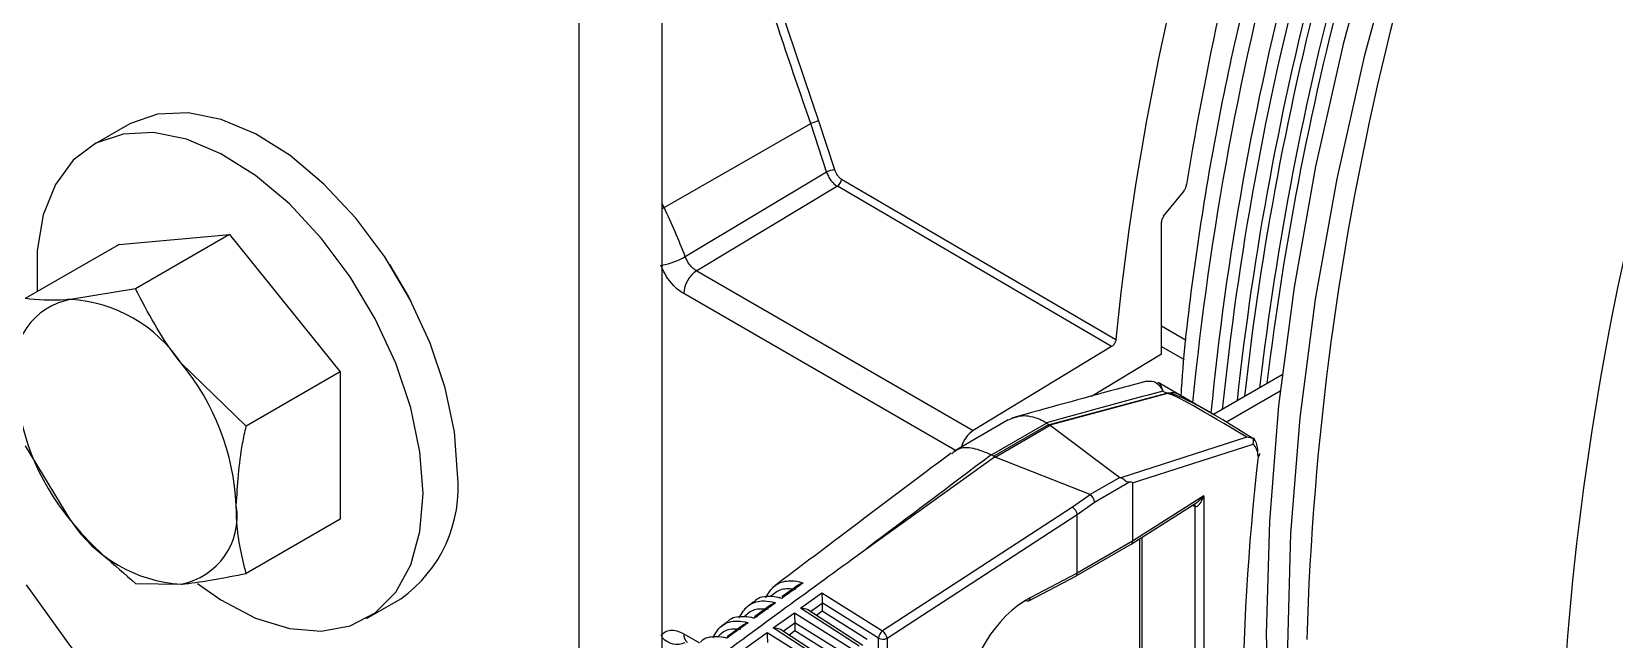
# Model space of a CAD drawing. Extents: x 16.7 to 113.1, y 4.5 to 84.5.
# Drawn here: x 22.476 to 25.007, y 64.927 to 65.9 of the extents above; entities that cross this region are included whole.
import ezdxf

# ---------------------------------------------------------------- set-up
doc = ezdxf.new("R2010")
doc.units = 0
doc.header["$MEASUREMENT"] = 0
doc.layers.add('OBJECT', color=7, linetype='CONTINUOUS')

msp = doc.modelspace()

# ---------------------------------------------------------------- linework, layer by layer
at = {"layer": 'OBJECT'}
for p, q in [((23.4841, 71.9078), (23.4841, 64.8711)), ((23.3512, 71.8311), (23.3512, 64.7697)), ((22.629, 65.7503), (22.5739, 65.7184)), ((23.4876, 65.6183), (23.722, 65.7527)), ((23.7472, 65.6754), (23.722, 65.7527)), ((23.7347, 65.7571), (23.7603, 65.6791)), ((23.5214, 65.5398), (23.7472, 65.6754)), ((23.7646, 65.6524), (23.5396, 65.517)), ((24.2033, 65.3959), (23.7646, 65.6524)), ((23.7715, 65.6635), (24.2101, 65.4071)), ((24.2864, 65.6043), (24.3181, 65.6437)), ((23.4876, 65.6183), (23.4841, 65.6256)), ((23.4841, 65.6163), (23.4876, 65.6183)), ((24.2829, 65.3844), (24.2829, 65.5952)), ((22.6158, 65.5594), (22.7926, 65.5752)), ((22.7926, 65.5752), (22.6422, 65.4884)), ((22.7926, 65.5752), (22.9694, 65.3553)), ((22.6158, 65.5594), (22.4654, 65.4726)), ((23.5396, 65.517), (23.9821, 65.2615)), ((22.6422, 65.4884), (22.538, 65.4714)), ((23.9534, 65.2297), (23.5189, 65.4806)), ((24.3227, 65.4058), (24.2829, 65.4287)), ((24.2033, 65.3959), (23.9821, 65.2615)), ((24.2829, 65.3961), (24.3193, 65.375)), ((22.819, 65.2685), (22.7148, 65.3694)), ((24.1713, 65.3166), (24.2829, 65.3844)), ((22.9694, 65.3553), (22.819, 65.2685)), ((22.9694, 65.3553), (22.9694, 65.1196)), ((24.476, 65.3505), (24.3664, 65.2873)), ((24.1037, 65.271), (24.2914, 65.3213)), ((24.2925, 65.3206), (24.1047, 65.2703)), ((24.311, 65.3192), (24.2779, 65.3383)), ((24.2854, 65.3247), (24.2914, 65.3213)), ((24.3644, 65.2884), (24.311, 65.3192)), ((24.473, 65.3243), (24.3873, 65.2749)), ((24.0377, 65.2784), (23.9508, 65.2282)), ((24.011, 65.2224), (24.0994, 65.2734)), ((24.1031, 65.2713), (24.0147, 65.2203)), ((24.0172, 65.2191), (24.1052, 65.2699)), ((24.0994, 65.2734), (24.1031, 65.2713)), ((24.1047, 65.2703), (24.1037, 65.271)), ((24.1052, 65.2699), (24.2166, 65.1866)), ((24.4198, 65.2507), (24.2178, 65.186)), ((24.2368, 65.1779), (24.4296, 65.2395)), ((22.4654, 65.2369), (22.538, 65.1178)), ((23.8117, 65.0729), (24.0158, 65.2196)), ((24.0147, 65.2203), (24.011, 65.2224)), ((24.1688, 65.159), (24.0172, 65.2191)), ((24.2166, 65.1866), (24.1688, 65.159)), ((24.1761, 65.1471), (24.2309, 65.1788)), ((24.2368, 65.1779), (24.2368, 65.0843)), ((24.141, 65.1388), (23.8369, 64.9408)), ((24.169, 65.1589), (24.141, 65.1388)), ((24.1484, 65.1272), (24.1761, 65.1471)), ((24.2348, 65.0798), (24.3395, 65.1466)), ((24.3507, 65.157), (24.2368, 65.0843)), ((24.3322, 65.1419), (24.3368, 65.1401)), ((24.3368, 64.3729), (24.3368, 65.1401)), ((24.3507, 65.157), (24.3507, 64.3572)), ((22.9694, 65.1196), (22.819, 65.0328)), ((23.8441, 64.9291), (24.1484, 65.1273)), ((24.1484, 65.0333), (24.1484, 65.1272)), ((24.2481, 65.0883), (24.2481, 64.4341)), ((24.2516, 65.0905), (24.2516, 64.4297)), ((24.1464, 65.0288), (24.2347, 65.0797)), ((24.2368, 65.0843), (24.1484, 65.0333)), ((24.2368, 65.0843), (24.2368, 65.0843)), ((22.6422, 65.017), (22.7148, 65.0158)), ((23.7022, 65.0143), (23.676, 64.9954)), ((24.0711, 64.9893), (24.1463, 65.0287)), ((24.1484, 65.0333), (24.0731, 64.9938)), ((24.1484, 65.0333), (24.1484, 65.0333)), ((23.0113, 64.9606), (23.0665, 64.9925)), ((23.6309, 64.9874), (23.622, 64.9807)), ((23.7059, 64.9771), (23.7399, 65.0016)), ((23.7405, 64.985), (23.7218, 64.9716)), ((23.7399, 65.0016), (23.8369, 64.9408)), ((23.8304, 64.9293), (23.7405, 64.9856)), ((23.7405, 64.985), (23.7405, 64.9723)), ((23.6584, 64.9825), (23.6321, 64.9635)), ((23.6621, 64.9456), (23.6961, 64.97)), ((23.6961, 64.97), (23.7907, 64.9107)), ((23.7994, 64.9164), (23.7059, 64.9771)), ((23.8053, 64.9174), (23.7174, 64.9745)), ((23.7405, 64.9723), (23.7312, 64.9656)), ((23.8125, 64.9272), (23.7405, 64.9723)), ((23.5189, 64.9363), (23.5441, 64.9217)), ((23.5883, 64.9551), (23.5794, 64.9484)), ((23.6146, 64.9507), (23.5882, 64.9315)), ((23.6183, 64.9141), (23.6523, 64.9385)), ((23.6523, 64.9385), (23.7445, 64.8807)), ((23.7532, 64.8863), (23.6621, 64.9456)), ((23.7592, 64.8873), (23.6736, 64.943)), ((23.6967, 64.9535), (23.678, 64.9401)), ((23.6967, 64.9408), (23.6873, 64.9341)), ((23.7842, 64.8992), (23.6966, 64.9541)), ((23.6967, 64.9535), (23.6967, 64.9408)), ((23.7663, 64.8971), (23.6967, 64.9408)), ((23.8304, 64.8364), (23.8304, 64.9293)), ((23.8441, 64.9291), (23.8441, 64.8362))]:
    msp.add_line(p, q, dxfattribs=at)
at = {"layer": 'OBJECT', "flags": 128}
for points in [[(24.8412, 66.6719), (24.761, 66.474), (24.6896, 66.2755), (24.627, 66.0771), (24.5736, 65.8797), (24.5296, 65.6841), (24.4952, 65.4911), (24.4705, 65.3016), (24.4557, 65.1162), (24.4507, 64.9358), (24.4557, 64.7612), (24.4705, 64.593), (24.4952, 64.4319), (24.5296, 64.2787), (24.5736, 64.1339), (24.627, 63.9981), (24.6896, 63.872), (24.761, 63.756), (24.8412, 63.6507)], [(24.8751, 66.6523), (24.795, 66.4544), (24.7235, 66.2559), (24.6609, 66.0575), (24.6075, 65.8601), (24.5635, 65.6645), (24.5291, 65.4715), (24.5044, 65.282), (24.4896, 65.0966), (24.4846, 64.9163), (24.4896, 64.7416), (24.5044, 64.5734), (24.5291, 64.4123), (24.5635, 64.2591), (24.6075, 64.1143), (24.6609, 63.9785), (24.7235, 63.8524), (24.795, 63.7364), (24.8751, 63.6311)], [(23.1571, 65.1928), (23.1521, 65.2594), (23.1374, 65.3297), (23.1133, 65.4013), (23.0807, 65.4719), (23.0406, 65.5393), (22.9943, 65.6013), (22.9433, 65.6559), (22.8893, 65.7014), (22.8339, 65.7363), (22.7789, 65.7594), (22.7262, 65.77), (22.6773, 65.7679), (22.634, 65.753), (22.629, 65.7503)], [(23.1019, 65.1609), (23.097, 65.2276), (23.0822, 65.2978), (23.0582, 65.3694), (23.0256, 65.4401), (22.9855, 65.5075), (22.9392, 65.5695), (22.8882, 65.6241), (22.8341, 65.6696), (22.7787, 65.7044), (22.7237, 65.7275), (22.671, 65.7382), (22.6222, 65.736), (22.5788, 65.7212), (22.5423, 65.694), (22.5139, 65.6554), (22.4944, 65.6067), (22.4845, 65.5494), (22.4845, 65.4854), (22.4846, 65.4837)], [(23.083, 65.4676), (23.079, 65.4754), (23.0487, 65.527)], [(22.7414, 65.0167), (22.7787, 64.9907), (22.8341, 64.9615), (22.8882, 64.9446), (22.9392, 64.9403), (22.9855, 64.9489), (23.0256, 64.97), (23.0582, 65.003), (23.0822, 65.0468), (23.097, 65.1), (23.1019, 65.1609)], [(22.4673, 65.0148), (22.5382, 64.9162), (22.6147, 64.8248), (22.6957, 64.742), (22.7798, 64.6691), (22.8659, 64.6071), (22.9526, 64.557), (23.0387, 64.5196), (23.1229, 64.4954), (23.1944, 64.4853)]]:
    msp.add_lwpolyline(points, dxfattribs=at)
at = {"layer": 'OBJECT'}
for centre, radius, start, end in [((29.0958, 64.8407), 4.7856, 154.7718, 174.4129), ((29.1099, 64.8886), 4.8476, 156.0724, 170.9036), ((29.079, 64.7965), 4.5653, 154.415, 178.3612), ((29.0661, 64.8273), 4.7267, 156.2556, 174.3854), ((29.091, 64.8148), 4.7351, 156.2648, 174.1755), ((29.1162, 64.8), 4.7396, 156.4505, 173.8353), ((29.1334, 64.7917), 4.7466, 156.4579, 173.6608), ((29.168, 64.775), 4.7606, 156.4729, 173.3098), ((29.1851, 64.7668), 4.7675, 156.4803, 173.1357), ((29.483, 64.5632), 4.5653, 154.415, 178.3612), ((28.5213, 64.9827), 4.332, 163.6821, 174.3783), ((23.7851, 65.5933), 0.1714, 107.0926, 111.5683), ((23.7695, 65.6208), 0.0589, 98.9659, 112.1804), ((23.7561, 65.6654), 0.0155, 303.0812, 353.1382), ((22.359, 65.0848), 1.2483, 21.377, 25.2989), ((23.4622, 65.6445), 0.1203, 280.494, 299.4903), ((23.5651, 65.4784), 0.0463, 123.5404, 177.3256), ((22.5582, 65.3633), 0.1099, 100.5467, 189.2519), ((22.5244, 65.2436), 0.2282, 33.4347, 86.5706), ((22.4199, 65.1239), 0.3837, 2.6393, 39.7721), ((22.833, 65.3633), 0.3837, 182.6393, 219.7721), ((24.2794, 65.3004), 0.0241, 56.864, 59.9619), ((24.2997, 65.2983), 0.0238, 61.6323, 103.4928), ((24.2733, 65.3202), 0.0209, 1.0084, 3.5737), ((24.0081, 65.2226), 0.0468, 123.7064, 164.2934), ((24.4351, 65.2247), 0.00521, 300.7036, 358.1622), ((24.4366, 65.2238), 0.00372, 287.7987, 347.3807), ((24.4303, 65.2241), 0.01, 353.5344, 0), ((24.4303, 65.2241), 0.01, 0, 2.6099), ((22.9394, 65.1706), 0.2188, 305.501, 5.8111), ((22.6947, 65.1239), 0.1099, 280.5467, 9.2519), ((24.3301, 65.1399), 0.00674, 1.854, 37.2386), ((24.331, 65.14), 0.00619, 0.2741, 41.9196), ((22.7285, 65.2436), 0.2282, 213.4347, 266.5706), ((24.0694, 64.9932), 0.00424, 236.3551, 293.2641), ((24.0685, 64.9932), 0.00467, 303.503, 8.2557), ((23.5332, 64.9345), 0.0144, 172.857, 235.8308), ((23.8467, 64.9276), 0.0165, 126.7646, 174.1451), ((23.8259, 64.926), 0.0185, 9.7993, 53.3764), ((23.5087, 64.952), 0.0324, 220.517, 293.1243), ((23.8374, 64.9431), 0.0155, 243.0546, 295.4889)]:
    msp.add_arc(centre, radius, start, end, dxfattribs=at)
for centre, major_axis, ratio, start_param, end_param in [((24.29, 65.5992), (0.005, 0.00866), 0.577456, 1.309193, 2.356174), ((25.8156, 64.4965), (5.759, 1.2811), 0.198331, 1.795372, 1.829063), ((24.6831, 65.0351), (0.3934, -0.2851), 0.067897, 3.033861, 3.086525), ((24.6897, 65.0613), (0.3977, -0.259), 0.033271, 3.05906, 3.111723), ((24.6831, 65.0351), (0.3934, -0.2851), 0.067897, 2.312196, 3.033861), ((24.6897, 65.0613), (0.3977, -0.259), 0.033271, 2.338395, 3.05906), ((24.4161, 65.3582), (0.3275, 0.0723), 0.201878, 3.354669, 3.358873), ((24.4198, 65.3561), (0.3275, 0.0723), 0.201878, 3.358873, 3.365384), ((24.42, 65.3563), (0.3234, 0.0744), 0.221608, 3.320575, 3.327093), ((24.4043, 65.1965), (0.0231, 0.0444), 0.54529, 5.527407, 6.189238), ((24.3969, 65.2004), (0.028, 0.0531), 0.550734, 5.531084, 6.011733), ((28.3156, 66.4209), (13.5348, 9.6488), 0.094709, 1.826303, 1.841815), ((23.32, 64.7255), (0.6943, 0.494), 0.104684, 0.047827, 0.051168), ((23.3236, 64.7233), (0.6943, 0.494), 0.104684, 0.034736, 0.047827), ((23.3232, 64.7231), (0.6996, 0.4919), 0.108829, 0.07127, 0.084359), ((26.6716, 66.2507), (1.5577, 2.9995), 0.54529, 2.183632, 2.479964), ((24.2428, 65.1938), (0.0269, 0.0062), 0.221608, 3.327093, 3.467694), ((24.1063, 65.1423), (0.1305, 0.0357), 0.06024, 6.266726, 6.567396), ((24.1415, 65.1314), (-0.00565, 0.00825), 0.488283, 3.890672, 5.402754), ((24.1109, 65.1177), (0.0583, 0.041), 0.108829, 0.04509, 0.07127), ((24.169, 65.1512), (-0.00543, 0.00841), 0.541118, 3.900038, 5.418474), ((24.3432, 65.1444), (0.00998, 0.0013), 0.470077, 3.953143, 4.007223), ((24.3432, 65.1608), (0.0061, 0.0208), 0.380972, 3.154865, 4.638523), ((24.3432, 65.1608), (0.0139, 0.0162), 0.382704, 4.042839, 4.802208), ((24.0074, 65.035), (0.1409, 0.0924), 0.040839, 6.256417, 6.262771), ((24.2295, 65.0883), (-0.00519, 0.00855), 0.594217, 3.128473, 3.913952), ((24.1415, 65.0375), (-0.00482, 0.00876), 0.560658, 3.130228, 3.938437), ((23.7404, 64.9942), (-0.0004, 0.012), 0.026825, 0.909765, 2.358101), ((23.7334, 64.9891), (-0.00502, 0.00868), 0.583023, 3.930752, 4.000853), ((24.0739, 64.8836), (0.0726, 0.1139), 0.608944, 0.815924, 2.379124), ((24.0672, 64.8879), (0.0676, 0.1053), 0.60375, 0.817539, 0.965201), ((23.6966, 64.9626), (-0.0004, 0.012), 0.026825, 0.909765, 2.358101), ((23.7064, 64.9697), (0.014, 0.0003), 0.527029, 0.656435, 1.593412), ((23.6528, 64.9311), (-0.0004, 0.012), 0.026825, 0.909765, 2.358101), ((23.6626, 64.9382), (0.014, 0.0003), 0.527029, 0.656435, 1.593412), ((23.6895, 64.9576), (-0.00502, 0.00868), 0.583023, 3.930752, 4.000853)]:
    msp.add_ellipse(centre, major_axis=major_axis, ratio=ratio, start_param=start_param, end_param=end_param, dxfattribs=at)
for points, knots in [([(24.7043, 66.8038), (24.6791, 66.7444), (24.6276, 66.6231), (24.5593, 66.4387), (24.4974, 66.2519), (24.4438, 66.0655), (24.3985, 65.8803), (24.3614, 65.6968), (24.3339, 65.5163), (24.3183, 65.3897), (24.3145, 65.3247), (24.3141, 65.3175)], [0, 0, 0, 0, 0.118756, 0.242359, 0.365986, 0.48964, 0.613327, 0.737049, 0.860812, 0.984616, 1, 1, 1, 1]), ([(23.722, 65.7527), (23.6889, 65.8491), (23.6228, 66.0414), (23.5715, 66.2384), (23.5459, 66.3365)], [0, 0, 0, 0, 0.501523, 1, 1, 1, 1]), ([(23.5584, 66.3396), (23.5827, 66.2464), (23.6339, 66.0499), (23.7, 65.858), (23.7347, 65.7571)], [0, 0, 0, 0, 0.4742796, 1, 1, 1, 1]), ([(23.7472, 65.6754), (23.7482, 65.673), (23.75, 65.6682), (23.7542, 65.6617), (23.7591, 65.6561), (23.7628, 65.6536), (23.7646, 65.6524)], [0, 0, 0, 0, 0.2497795, 0.4995782, 0.7496537, 1, 1, 1, 1]), ([(23.7603, 65.6791), (23.7609, 65.6774), (23.762, 65.6742), (23.7647, 65.6698), (23.7679, 65.666), (23.7703, 65.6643), (23.7715, 65.6635)], [0, 0, 0, 0, 0.248699, 0.500161, 0.750977, 1, 1, 1, 1]), ([(24.3181, 65.6437), (24.3188, 65.6446), (24.3199, 65.646), (24.321, 65.6481), (24.3217, 65.6496), (24.3223, 65.6512), (24.3229, 65.653), (24.3231, 65.6543), (24.3233, 65.655)], [0, 0, 0, 0, 0.2699051, 0.4041681, 0.5384417, 0.6726889, 0.8069512, 1, 1, 1, 1]), ([(23.5189, 65.4806), (23.5152, 65.483), (23.5078, 65.4879), (23.4976, 65.499), (23.4886, 65.5118), (23.4844, 65.5213), (23.4823, 65.526)], [0, 0, 0, 0, 0.2499898, 0.4998146, 0.7501668, 1, 1, 1, 1]), ([(23.5396, 65.517), (23.5377, 65.5182), (23.534, 65.5206), (23.5289, 65.5262), (23.5245, 65.5327), (23.5225, 65.5374), (23.5214, 65.5398)], [0, 0, 0, 0, 0.249341, 0.49971, 0.74966, 1, 1, 1, 1]), ([(22.538, 65.4714), (22.5359, 65.4712), (22.5063, 65.4687), (22.4851, 65.4707), (22.4654, 65.4726)], [0, 0, 0, 0, 0.070213, 1, 1, 1, 1]), ([(22.7148, 65.3694), (22.7127, 65.372), (22.6831, 65.4092), (22.6619, 65.4503), (22.6422, 65.4884)], [0, 0, 0, 0, 0.0702143, 1, 1, 1, 1]), ([(24.2101, 65.4071), (24.2099, 65.4061), (24.2097, 65.4046), (24.2089, 65.4025), (24.2081, 65.401), (24.2072, 65.3996), (24.2062, 65.3984), (24.2049, 65.397), (24.2039, 65.3963), (24.2033, 65.3959)], [0, 0, 0, 0, 0.235209, 0.351551, 0.467887, 0.584217, 0.700551, 0.816896, 1, 1, 1, 1]), ([(24.2596, 65.3407), (24.2439, 65.3364), (24.1715, 65.3169), (24.0998, 65.2971), (24.0436, 65.2815)], [0, 0, 0, 0, 0.217962, 1, 1, 1, 1]), ([(24.2597, 65.3405), (24.2647, 65.3407), (24.2743, 65.341), (24.2816, 65.3314), (24.2851, 65.3253), (24.2854, 65.3248), (24.2854, 65.3247)], [0, 0, 0, 0, 0.499212, 0.956971, 0.994826, 1, 1, 1, 1]), ([(24.2854, 65.3247), (24.2854, 65.3248), (24.2852, 65.3254), (24.2847, 65.3272), (24.2828, 65.3325), (24.2809, 65.3379), (24.2779, 65.3378), (24.2775, 65.3377)], [0, 0, 0, 0, 0.008532, 0.081529, 0.26229, 0.88944, 1, 1, 1, 1]), ([(22.8032, 65.1415), (22.8052, 65.1742), (22.8077, 65.2155), (22.817, 65.2593), (22.819, 65.2685)], [0, 0, 0, 0, 0.788998, 1, 1, 1, 1]), ([(24.0991, 65.2736), (24.0955, 65.2756), (24.0825, 65.2825), (24.0601, 65.2873), (24.0451, 65.2811), (24.0379, 65.2781)], [0, 0, 0, 0, 0.165889, 0.597717, 1, 1, 1, 1]), ([(24.4294, 65.249), (24.4263, 65.2497), (24.4232, 65.2505), (24.4199, 65.2507), (24.4198, 65.2507)], [0, 0, 0, 0, 0.980022, 1, 1, 1, 1]), ([(24.4296, 65.2395), (24.4296, 65.2396), (24.4298, 65.2402), (24.4303, 65.2419), (24.4305, 65.2448), (24.4301, 65.2474), (24.4295, 65.2487), (24.4294, 65.249)], [0, 0, 0, 0, 0.01718, 0.202305, 0.556615, 0.898384, 1, 1, 1, 1]), ([(24.4318, 65.2474), (24.4317, 65.2474), (24.4316, 65.2484), (24.431, 65.2492), (24.4298, 65.249), (24.4294, 65.249)], [0, 0, 0, 0, 0.021195, 0.717119, 1, 1, 1, 1]), ([(23.9468, 65.2255), (23.8901, 65.183), (23.7959, 65.1123), (23.7021, 65.0413), (23.6647, 65.0129)], [0, 0, 0, 0, 0.600831, 1, 1, 1, 1]), ([(24.0107, 65.2226), (24.0011, 65.2267), (23.9818, 65.235), (23.9597, 65.2345), (23.9508, 65.2268), (23.9478, 65.2242)], [0, 0, 0, 0, 0.39605, 0.792094, 1, 1, 1, 1]), ([(24.2309, 65.1788), (24.2298, 65.1788), (24.228, 65.1789), (24.2254, 65.1808), (24.2228, 65.1831), (24.2202, 65.185), (24.2184, 65.1857), (24.2178, 65.186)], [0, 0, 0, 0, 0.2815, 0.477143, 0.672465, 0.878459, 1, 1, 1, 1]), ([(22.819, 65.0328), (22.8125, 65.0589), (22.8041, 65.093), (22.8034, 65.1324), (22.8032, 65.1415)], [0, 0, 0, 0, 0.7681508, 1, 1, 1, 1]), ([(22.538, 65.1178), (22.5401, 65.1152), (22.5702, 65.0782), (22.6075, 65.0465), (22.6422, 65.017)], [0, 0, 0, 0, 0.070214, 1, 1, 1, 1]), ([(23.3186, 64.7096), (23.3226, 64.7125), (23.3423, 64.7272), (23.4252, 64.7889), (23.5848, 64.9075), (23.7302, 65.0135), (23.8117, 65.0729)], [0, 0, 0, 0, 0.024148, 0.120739, 0.507103, 1, 1, 1, 1]), ([(22.7148, 65.0158), (22.7169, 65.016), (22.747, 65.0188), (22.7843, 65.026), (22.819, 65.0328)], [0, 0, 0, 0, 0.070213, 1, 1, 1, 1]), ([(23.6502, 64.9941), (23.6545, 65.0013), (23.6632, 65.0157), (23.6836, 65.0221), (23.6999, 65.0207), (23.7079, 65.0182), (23.7098, 65.0176)], [0, 0, 0, 0, 0.347935, 0.69616, 0.929831, 1, 1, 1, 1]), ([(23.7098, 65.0176), (23.7051, 65.0142), (23.6937, 65.006), (23.6824, 64.9978), (23.6757, 64.993)], [0, 0, 0, 0, 0.412558, 1, 1, 1, 1]), ([(23.7022, 65.0143), (23.7033, 65.0151), (23.7056, 65.0166), (23.7084, 65.0173), (23.7097, 65.0176), (23.7098, 65.0176)], [0, 0, 0, 0, 0.510414, 0.984867, 1, 1, 1, 1]), ([(23.6077, 64.9621), (23.6119, 64.9692), (23.6205, 64.9835), (23.6404, 64.9898), (23.6564, 64.9886), (23.664, 64.9863), (23.6658, 64.9858)], [0, 0, 0, 0, 0.347004, 0.702515, 0.929455, 1, 1, 1, 1]), ([(23.6757, 64.993), (23.6738, 64.9935), (23.6674, 64.9953), (23.6525, 64.9966), (23.6382, 64.995), (23.6321, 64.9879), (23.6313, 64.9869)], [0, 0, 0, 0, 0.107573, 0.37584, 0.912504, 1, 1, 1, 1]), ([(23.6658, 64.9858), (23.6611, 64.9824), (23.6498, 64.9742), (23.6384, 64.966), (23.6317, 64.9611)], [0, 0, 0, 0, 0.412524, 1, 1, 1, 1]), ([(23.6981, 65.0072), (23.69, 65.0081), (23.6741, 65.0097), (23.6633, 65.0004), (23.6579, 64.9958)], [0, 0, 0, 0, 0.505911, 1, 1, 1, 1]), ([(23.6584, 64.9825), (23.6596, 64.9833), (23.6618, 64.9848), (23.6645, 64.9855), (23.6658, 64.9858), (23.6658, 64.9858)], [0, 0, 0, 0, 0.543269, 0.9845556, 1, 1, 1, 1]), ([(23.6317, 64.9611), (23.6299, 64.9616), (23.6235, 64.9633), (23.6088, 64.9642), (23.5949, 64.9626), (23.5891, 64.9556), (23.5885, 64.9548)], [0, 0, 0, 0, 0.10863, 0.383784, 0.934314, 1, 1, 1, 1]), ([(23.6542, 64.9753), (23.6462, 64.9759), (23.6308, 64.9772), (23.6205, 64.9679), (23.6155, 64.9635)], [0, 0, 0, 0, 0.520786, 1, 1, 1, 1]), ([(23.4823, 64.9331), (23.4844, 64.9354), (23.4885, 64.9401), (23.4976, 64.9425), (23.5078, 64.9417), (23.5152, 64.9381), (23.5189, 64.9363)], [0, 0, 0, 0, 0.250003, 0.499813, 0.750165, 1, 1, 1, 1]), ([(23.5653, 64.9301), (23.5694, 64.937), (23.5778, 64.9512), (23.5973, 64.9575), (23.6128, 64.9564), (23.6201, 64.9545), (23.6219, 64.954)], [0, 0, 0, 0, 0.345505, 0.7090745, 0.9289797, 1, 1, 1, 1]), ([(23.6104, 64.9433), (23.6024, 64.9438), (23.5875, 64.9448), (23.5777, 64.9355), (23.5732, 64.9312)], [0, 0, 0, 0, 0.536872, 1, 1, 1, 1]), ([(23.6219, 64.954), (23.6172, 64.9506), (23.6058, 64.9424), (23.5945, 64.9341), (23.5878, 64.9293)], [0, 0, 0, 0, 0.412499, 1, 1, 1, 1]), ([(23.6146, 64.9507), (23.6159, 64.9516), (23.6181, 64.953), (23.6207, 64.9537), (23.6218, 64.954), (23.6219, 64.954)], [0, 0, 0, 0, 0.578411, 0.984222, 1, 1, 1, 1]), ([(23.5878, 64.9293), (23.586, 64.9297), (23.5796, 64.9313), (23.5651, 64.9319), (23.5515, 64.9301), (23.5461, 64.9233), (23.5458, 64.9228)], [0, 0, 0, 0, 0.109755, 0.392228, 0.957494, 1, 1, 1, 1])]:
    msp.add_open_spline(points, degree=3, knots=knots, dxfattribs=at)

doc.saveas('drawing.dxf')
